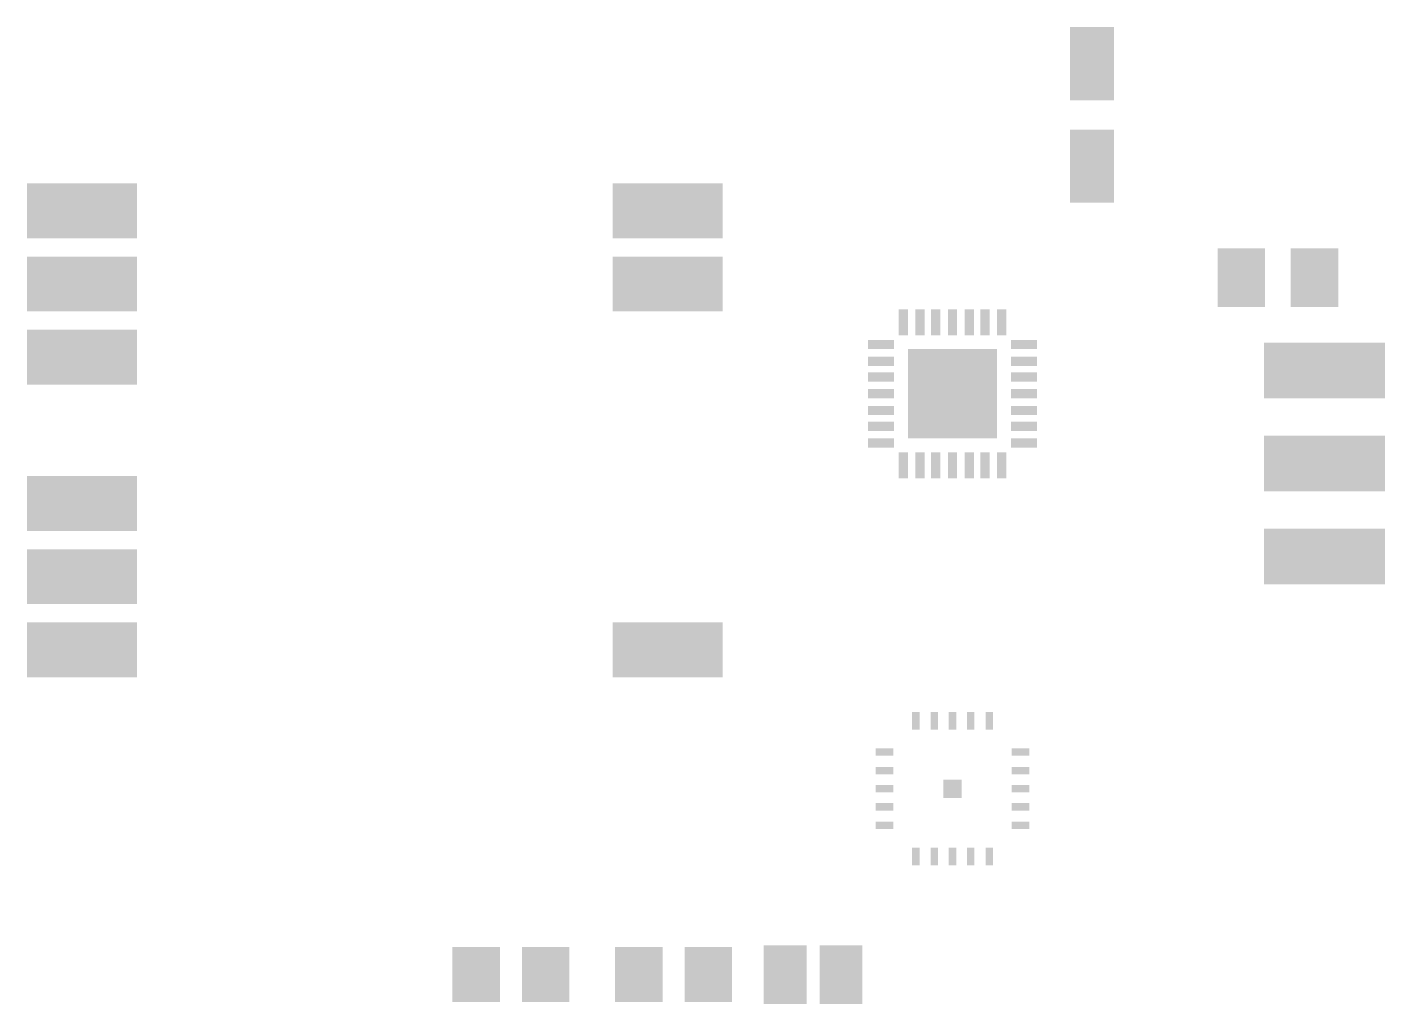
# Model space of a CAD drawing. Extents: x 6.5 to 43.6, y 1.1 to 27.8.
import ezdxf

# ---------------------------------------------------------------- set-up
doc = ezdxf.new("R2010")
doc.units = 0
doc.layers.add('32', color=253, linetype='CONTINUOUS')

# ---------------------------------------------------------------- blocks, each defined once
blk = doc.blocks.new('RECT')
blk.add_solid([(-0.5, -0.5), (0.5, -0.5), (-0.5, 0.5), (0.5, 0.5)])

msp = doc.modelspace()

# ---------------------------------------------------------------- block references
at = {"layer": '32'}
for p, xscale, yscale, rotation in [((35.56, 26.8), 2, 1.2, 90), ((35.56, 24), 2, 1.2, 90), ((7.97, 22.78), 1.5, 3, 270), ((23.97, 22.78), 1.5, 3, 270), ((7.97, 20.78), 1.5, 3, 270), ((23.97, 20.78), 1.5, 3, 270), ((7.97, 18.78), 1.5, 3, 270), ((29.7942, 19.1262), 0.254, 0.7112, 270), ((31.75, 17.78), 2.4384, 2.4384, 180), ((33.7058, 19.1262), 0.254, 0.7112, 270), ((41.91, 18.415), 1.524, 3.302, 270), ((29.7942, 18.669), 0.254, 0.7112, 270), ((33.7058, 18.669), 0.254, 0.7112, 270), ((29.7942, 18.2372), 0.254, 0.7112, 270), ((33.7058, 18.2372), 0.254, 0.7112, 270), ((29.7942, 17.78), 0.254, 0.7112, 270), ((33.7058, 17.78), 0.254, 0.7112, 270), ((29.7942, 17.3228), 0.254, 0.7112, 270), ((33.7058, 17.3228), 0.254, 0.7112, 270), ((29.7942, 16.891), 0.254, 0.7112, 270), ((33.7058, 16.891), 0.254, 0.7112, 270), ((29.7942, 16.4338), 0.254, 0.7112, 270), ((33.7058, 16.4338), 0.254, 0.7112, 270), ((41.91, 15.875), 1.524, 3.302, 270), ((7.97, 14.78), 1.5, 3, 270), ((41.91, 13.335), 1.524, 3.302, 270), ((7.97, 12.78), 1.5, 3, 270), ((7.97, 10.78), 1.5, 3, 270), ((23.97, 10.78), 1.5, 3, 270), ((30.7467, 8.8392), 0.4826, 0.2032, 90), ((31.2547, 8.8392), 0.4826, 0.2032, 90), ((31.75, 8.8392), 0.4826, 0.2032, 90), ((32.2453, 8.8392), 0.4826, 0.2032, 90), ((32.7533, 8.8392), 0.4826, 0.2032, 90), ((29.8958, 7.9883), 0.4826, 0.2032, 180), ((33.6042, 7.9883), 0.4826, 0.2032, 180), ((29.8958, 7.4803), 0.4826, 0.2032, 180), ((33.6042, 7.4803), 0.4826, 0.2032, 180), ((29.8958, 6.985), 0.4826, 0.2032, 180), ((31.75, 6.985), 0.5, 0.5, 180), ((33.6042, 6.985), 0.4826, 0.2032, 180), ((29.8958, 6.4897), 0.4826, 0.2032, 180), ((33.6042, 6.4897), 0.4826, 0.2032, 180), ((29.8958, 5.9817), 0.4826, 0.2032, 180), ((33.6042, 5.9817), 0.4826, 0.2032, 180), ((30.7467, 5.1308), 0.4826, 0.2032, 90), ((31.2547, 5.1308), 0.4826, 0.2032, 90), ((31.75, 5.1308), 0.4826, 0.2032, 90), ((32.2453, 5.1308), 0.4826, 0.2032, 90), ((32.7533, 5.1308), 0.4826, 0.2032, 90), ((18.735, 1.905), 1.3, 1.5, 180), ((20.635, 1.905), 1.3, 1.5, 180), ((23.18, 1.905), 1.3, 1.5, 180), ((25.08, 1.905), 1.3, 1.5, 180)]:
    msp.add_blockref('RECT', p, dxfattribs=dict(at, xscale=xscale, yscale=yscale, rotation=rotation))
for p, xscale, yscale in [((39.64, 20.955), 1.3, 1.6), ((41.64, 20.955), 1.3, 1.6), ((30.4038, 19.7358), 0.254, 0.7112), ((30.861, 19.7358), 0.254, 0.7112), ((31.2928, 19.7358), 0.254, 0.7112), ((31.75, 19.7358), 0.254, 0.7112), ((32.2072, 19.7358), 0.254, 0.7112), ((32.639, 19.7358), 0.254, 0.7112), ((33.0962, 19.7358), 0.254, 0.7112), ((30.4038, 15.8242), 0.254, 0.7112), ((30.861, 15.8242), 0.254, 0.7112), ((31.2928, 15.8242), 0.254, 0.7112), ((31.75, 15.8242), 0.254, 0.7112), ((32.2072, 15.8242), 0.254, 0.7112), ((32.639, 15.8242), 0.254, 0.7112), ((33.0962, 15.8242), 0.254, 0.7112), ((27.178, 1.905), 1.1684, 1.6002), ((28.702, 1.905), 1.1684, 1.6002)]:
    msp.add_blockref('RECT', p, dxfattribs=dict(at, xscale=xscale, yscale=yscale))

doc.saveas('drawing.dxf')
